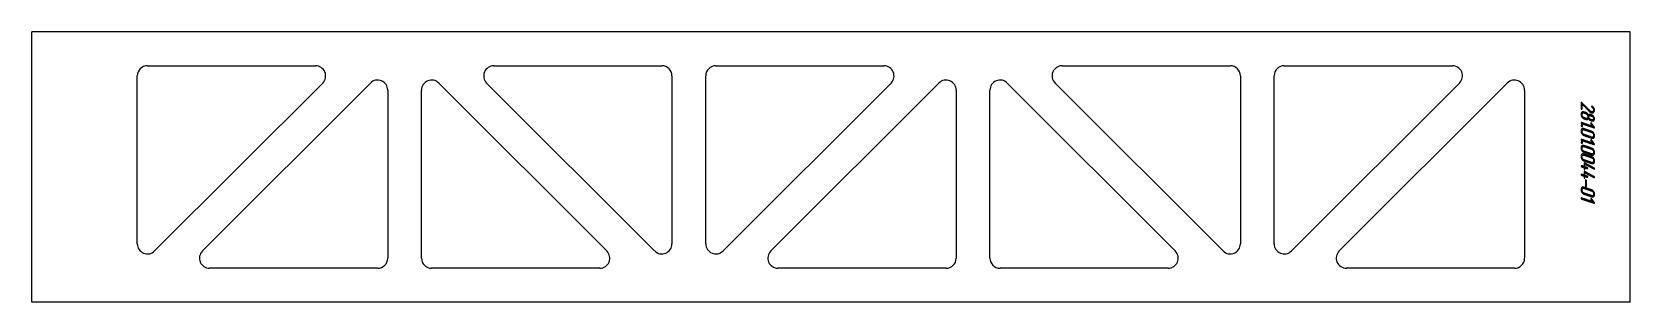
# Model space of a CAD drawing. Header units: millimetres. Extents: x 34 to 2399, y 89 to 489.
import ezdxf

# ---------------------------------------------------------------- set-up
doc = ezdxf.new("R2010")
doc.units = ezdxf.units.MM
doc.linetypes.add('K5LT_BASIC', pattern=[0])
doc.layers.add('Engraving', color=7, linetype='Continuous')

msp = doc.modelspace()

# ---------------------------------------------------------------- linework, layer by layer
at = {"color": 143, "linetype": 'K5LT_BASIC', "lineweight": 25, "true_color": 0x33acca}
for p, q in [((33.7, 89.1), (33.7, 489.1)), ((2399.5, 489.1), (33.7, 489.1)), ((2399.4, 89.1), (2399.5, 489.1)), ((204.7, 439.1), (453.5, 439.1)), ((717.4, 439.1), (966.2, 439.1)), ((1046.2, 439.1), (1294.9, 439.1)), ((1558.8, 439.1), (1807.6, 439.1)), ((1887.6, 439.1), (2136.4, 439.1)), ((189.7, 175.3), (189.7, 424.1)), ((464.1, 413.5), (215.3, 164.7)), ((286, 164.7), (534.8, 413.5)), ((560.4, 402.9), (560.4, 154.1)), ((610.4, 154.1), (610.4, 402.9)), ((636.1, 413.5), (884.8, 164.7)), ((955.5, 164.7), (706.8, 413.5)), ((981.2, 424.1), (981.2, 175.3)), ((1031.2, 175.3), (1031.2, 424.1)), ((1305.6, 413.5), (1056.8, 164.7)), ((1127.5, 164.7), (1376.3, 413.5)), ((1401.9, 402.9), (1401.9, 154.1)), ((1451.9, 154.1), (1451.9, 402.9)), ((1477.5, 413.5), (1726.3, 164.7)), ((1797, 164.7), (1548.2, 413.5)), ((1822.6, 424.1), (1822.6, 175.3)), ((1872.6, 175.3), (1872.6, 424.1)), ((2147, 413.5), (1898.2, 164.7)), ((1968.9, 164.7), (2217.7, 413.5)), ((2243.3, 402.9), (2243.3, 154.1)), ((545.4, 139.1), (296.7, 139.1)), ((874.2, 139.1), (625.4, 139.1)), ((1386.9, 139.1), (1138.1, 139.1)), ((1715.6, 139.1), (1466.9, 139.1)), ((2228.3, 139.1), (1979.5, 139.1)), ((2399.4, 89.1), (33.7, 89.1))]:
    msp.add_line(p, q, dxfattribs=at)
for centre, start, end in [((204.7, 424.1), 89.9982, 179.9982), ((453.5, 424.1), 314.9982, 89.9982), ((717.4, 424.1), 89.9982, 224.9982), ((966.2, 424.1), 359.9982, 89.9982), ((1046.2, 424.1), 89.9982, 179.9982), ((1294.9, 424.1), 314.9982, 89.9982), ((1558.8, 424.1), 89.9982, 224.9982), ((1807.6, 424.1), 359.9982, 89.9982), ((1887.6, 424.1), 89.9982, 179.9982), ((2136.4, 424.1), 314.9982, 89.9982), ((545.4, 402.9), 359.9982, 134.9982), ((625.4, 402.9), 44.9982, 179.9982), ((1386.9, 402.9), 359.9982, 134.9982), ((1466.9, 402.9), 44.9982, 179.9982), ((2228.3, 402.9), 359.9982, 134.9982), ((204.7, 175.3), 179.9982, 314.9982), ((966.2, 175.3), 224.9982, 359.9982), ((1046.2, 175.3), 179.9982, 314.9982), ((1807.6, 175.3), 224.9982, 359.9982), ((1887.6, 175.3), 179.9982, 314.9982), ((296.7, 154.1), 134.9982, 269.9982), ((545.4, 154.1), 269.9982, 359.9982), ((625.4, 154.1), 179.9982, 269.9982), ((874.2, 154.1), 269.9982, 44.9982), ((1138.1, 154.1), 134.9982, 269.9982), ((1386.9, 154.1), 269.9982, 359.9982), ((1466.9, 154.1), 179.9982, 269.9982), ((1715.6, 154.1), 269.9982, 44.9982), ((1979.5, 154.1), 134.9982, 269.9982), ((2228.3, 154.1), 269.9982, 359.9982)]:
    msp.add_arc(centre, 15, start, end, dxfattribs=at)
at = {"layer": 'Engraving', "color": 143, "linetype": 'K5LT_BASIC', "lineweight": 25, "true_color": 0x33acca}
for points, knots in [([(2327, 375.6), (2327, 379.8), (2327, 384.1), (2327, 384.3), (2327.2, 384.5), (2327.5, 384.6), (2327.8, 384.5), (2328, 384.4), (2328.1, 384.3), (2334, 378.4), (2339.9, 372.5), (2340.2, 372.2), (2340.5, 372), (2340.7, 371.8), (2341, 371.6), (2341.5, 371.2), (2342, 371.1), (2343.5, 370.6), (2344.5, 371.4), (2344.9, 371.8), (2345.2, 372.4), (2345.5, 373), (2345.5, 373.7), (2345.5, 374.7), (2344.9, 375.7), (2344.4, 376.7), (2343.1, 377.7), (2342.8, 377.9), (2342.7, 378), (2342.6, 378.2), (2342.6, 378.5), (2342.6, 378.8), (2342.8, 378.9), (2343, 379.1), (2343.3, 379), (2343.4, 378.9), (2343.5, 378.9), (2345.3, 377.7), (2346.1, 376.1), (2346.9, 374.7), (2346.9, 373.3), (2346.9, 371.2), (2345.5, 370.1), (2344.1, 368.9), (2342, 369.6), (2341.3, 369.8), (2340.7, 370.3), (2340, 370.7), (2339.1, 371.5), (2333.8, 376.9), (2328.4, 382.2), (2328.4, 378.7), (2328.4, 375.1), (2328.4, 374.8), (2328.2, 374.7), (2328, 374.5), (2327.7, 374.6), (2327.5, 374.7), (2327.2, 375), (2327, 375.2), (2327, 375.6)], [0, 0, 0, 3.047826, 3.047826, 3.226196, 3.226196, 3.425035, 3.425035, 3.570989, 3.570989, 9.561221, 9.561221, 9.825724, 9.825724, 10.050668, 10.050668, 10.473601, 10.473601, 11.396415, 11.396415, 11.832946, 11.832946, 12.317549, 12.317549, 13.072233, 13.072233, 14.062635, 14.062635, 14.240973, 14.240973, 14.40613, 14.40613, 14.588981, 14.588981, 14.779051, 14.779051, 14.881829, 14.881829, 16.249197, 16.249197, 17.325971, 17.325971, 18.610175, 18.610175, 19.935785, 19.935785, 20.483021, 20.483021, 21.195978, 21.195978, 26.62229, 26.62229, 29.191003, 29.191003, 29.365522, 29.365522, 29.547183, 29.547183, 29.763638, 29.763638, 30, 30, 30]), ([(2331.3, 360.7), (2329.5, 361.3), (2328.3, 362.9), (2327, 364.6), (2327, 366.4), (2327, 367.1), (2327, 367.8), (2327, 369.4), (2328.2, 370.3), (2329.5, 371.2), (2331.3, 370.6), (2332.7, 370.1), (2334.1, 369.7), (2335.2, 369.3), (2336.2, 368.3), (2337.2, 367.4), (2337.9, 366.1), (2338.5, 366.6), (2339.3, 366.7), (2340.2, 366.9), (2341.2, 366.5), (2341.9, 366.3), (2342.7, 366), (2344.3, 365.5), (2345.7, 363.8), (2346.3, 362.9), (2346.6, 362.1), (2346.7, 361.7), (2346.8, 361.3), (2346.9, 361), (2346.9, 360.8), (2346.9, 360.6), (2346.9, 360.3), (2346.9, 358.6), (2345.7, 357.7), (2345.1, 357.3), (2344.3, 357.2), (2343.9, 357.3), (2343.6, 357.3), (2343.3, 357.3), (2343.1, 357.4), (2342.9, 357.4), (2342.7, 357.5), (2341.9, 357.8), (2341.2, 358), (2340.2, 358.4), (2339.4, 359), (2338.6, 359.7), (2337.9, 360.7), (2337.4, 359.9), (2336.4, 359.6), (2335.3, 359.3), (2334.1, 359.7), (2332.7, 360.2), (2331.3, 360.7)], [0, 0, 0, 1.873598, 1.873598, 3.69261, 3.69261, 4.386884, 4.386884, 5.818535, 5.818535, 7.364988, 7.364988, 8.831065, 8.831065, 10.043454, 10.043454, 11.431214, 11.431214, 12.22177, 12.22177, 13.14885, 13.14885, 13.899491, 13.899491, 15.762312, 15.762312, 16.708293, 16.708293, 17.125443, 17.125443, 17.362221, 17.362221, 17.577677, 17.577677, 19.055802, 19.055802, 19.771228, 19.771228, 20.139764, 20.139764, 20.365597, 20.365597, 20.592941, 20.592941, 21.340886, 21.340886, 22.373032, 22.373032, 23.469845, 23.469845, 24.415003, 24.415003, 25.533412, 25.533412, 27, 27, 27]), ([(2327.7, 353.4), (2327.4, 353.6), (2327.2, 353.8), (2327, 354.1), (2327, 354.4), (2327, 354.5), (2327.2, 354.8), (2327.3, 355), (2327.7, 354.9), (2336.1, 352), (2344.5, 349.2), (2343, 351.2), (2341.4, 353.2), (2341.2, 353.5), (2341.2, 353.8), (2341.2, 354.1), (2341.4, 354.2), (2341.6, 354.4), (2341.9, 354.3), (2342.1, 354.2), (2342.4, 353.9), (2344.6, 351), (2346.7, 348.2), (2346.9, 347.9), (2346.9, 347.6), (2346.9, 347.4), (2346.7, 347.2), (2346.5, 347.1), (2346.2, 347.2), (2337, 350.3), (2327.7, 353.4)], [0, 0, 0, 0.181151, 0.181151, 0.343934, 0.343934, 0.472146, 0.472146, 0.625059, 0.625059, 5.39951, 5.39951, 6.773407, 6.773407, 6.936544, 6.936544, 7.074093, 7.074093, 7.217588, 7.217588, 7.383484, 7.383484, 9.302301, 9.302301, 9.462957, 9.462957, 9.596849, 9.596849, 9.739807, 9.739807, 15, 15, 15]), ([(2331.3, 362.1), (2332.7, 361.6), (2334.1, 361.1), (2335.3, 360.7), (2336.1, 361.3), (2337, 361.8), (2337, 363), (2337, 363.7), (2337, 364.4), (2337, 365.6), (2336.1, 366.7), (2335.3, 367.8), (2334.1, 368.2), (2332.7, 368.7), (2331.3, 369.2), (2330.1, 369.6), (2329.3, 369), (2328.4, 368.4), (2328.4, 367.3), (2328.4, 366.6), (2328.4, 365.9), (2328.4, 364.7), (2329.3, 363.6), (2330.1, 362.5), (2331.3, 362.1)], [0, 0, 0, 1.329406, 1.329406, 2.254108, 2.254108, 3.148824, 3.148824, 3.778355, 3.778355, 4.877538, 4.877538, 6.009386, 6.009386, 7.338792, 7.338792, 8.260968, 8.260968, 9.137189, 9.137189, 9.766721, 9.766721, 10.866842, 10.866842, 12, 12, 12]), ([(2341.2, 359.4), (2341.9, 359.2), (2342.7, 358.9), (2343.8, 358.5), (2344.7, 359.1), (2345.5, 359.6), (2345.5, 360.8), (2345.5, 362), (2344.7, 363.1), (2343.8, 364.2), (2342.7, 364.6), (2341.9, 364.9), (2341.2, 365.1), (2340, 365.5), (2339.2, 365), (2338.4, 364.4), (2338.4, 363.2), (2338.4, 362.1), (2339.2, 361), (2340, 359.8), (2341.2, 359.4)], [0, 0, 0, 0.718951, 0.718951, 1.697337, 1.697337, 2.634709, 2.634709, 3.797866, 3.797866, 5.000561, 5.000561, 5.719512, 5.719512, 6.697901, 6.697901, 7.635273, 7.635273, 8.789173, 8.789173, 10, 10, 10]), ([(2329.1, 349.8), (2329.1, 349.4), (2328.8, 349.2), (2328.5, 349), (2328.1, 349.1), (2327.7, 349.2), (2327.3, 349.6), (2327, 350), (2327, 350.5), (2327, 351), (2327.3, 351.2), (2327.6, 351.4), (2328.1, 351.2), (2328.3, 351.2), (2328.7, 350.8), (2329.1, 350.3), (2329.1, 349.8)], [0, 0, 0, 0.855828, 0.855828, 1.74556, 1.74556, 2.805969, 2.805969, 3.96496, 3.96496, 4.876932, 4.876932, 5.801755, 5.801755, 6.76801, 6.76801, 8, 8, 8]), ([(2331.3, 335.8), (2329.5, 336.4), (2328.3, 338.1), (2327, 339.7), (2327, 341.5), (2327, 342.2), (2327, 342.9), (2327, 344.6), (2328.2, 345.5), (2329.5, 346.4), (2331.3, 345.7), (2337, 343.8), (2342.6, 341.9), (2344.3, 341.3), (2345.6, 339.6), (2346.9, 338), (2346.9, 336.2), (2346.9, 335.5), (2346.9, 334.7), (2346.9, 333), (2345.7, 332.2), (2344.4, 331.3), (2342.6, 331.9), (2337, 333.9), (2331.3, 335.8)], [0, 0, 0, 0.846521, 0.846521, 1.674424, 1.674424, 1.989042, 1.989042, 2.637777, 2.637777, 3.338641, 3.338641, 5.996422, 5.996422, 6.83575, 6.83575, 7.667338, 7.667338, 7.981955, 7.981955, 8.645972, 8.645972, 9.342219, 9.342219, 12, 12, 12]), ([(2331.3, 337.2), (2337, 335.3), (2342.6, 333.3), (2343.8, 332.9), (2344.6, 333.5), (2345.5, 334.1), (2345.5, 335.2), (2345.5, 335.9), (2345.5, 336.7), (2345.5, 337.8), (2344.7, 338.9), (2343.8, 340.1), (2342.6, 340.5), (2337, 342.4), (2331.3, 344.3), (2330.1, 344.7), (2329.3, 344.1), (2328.4, 343.6), (2328.4, 342.4), (2328.4, 341.7), (2328.4, 341), (2328.4, 339.9), (2329.2, 338.7), (2330.1, 337.6), (2331.3, 337.2)], [0, 0, 0, 3.194824, 3.194824, 3.749556, 3.749556, 4.284872, 4.284872, 4.662943, 4.662943, 5.32312, 5.32312, 6.003067, 6.003067, 9.197891, 9.197891, 9.751896, 9.751896, 10.278148, 10.278148, 10.656218, 10.656218, 11.310094, 11.310094, 12, 12, 12]), ([(2327.7, 328.6), (2327.4, 328.7), (2327.2, 328.9), (2327, 329.2), (2327, 329.5), (2327, 329.6), (2327.2, 330), (2327.3, 330.1), (2327.7, 330), (2336.1, 327.1), (2344.5, 324.3), (2343, 326.3), (2341.4, 328.4), (2341.2, 328.7), (2341.2, 328.9), (2341.2, 329.2), (2341.4, 329.4), (2341.6, 329.5), (2341.9, 329.4), (2342.1, 329.4), (2342.4, 329), (2344.6, 326.2), (2346.7, 323.3), (2346.9, 323.1), (2346.9, 322.8), (2346.9, 322.5), (2346.7, 322.3), (2346.5, 322.2), (2346.2, 322.3), (2337, 325.4), (2327.7, 328.6)], [0, 0, 0, 0.181151, 0.181151, 0.343934, 0.343934, 0.472146, 0.472146, 0.625059, 0.625059, 5.39951, 5.39951, 6.773407, 6.773407, 6.936544, 6.936544, 7.074093, 7.074093, 7.217588, 7.217588, 7.383484, 7.383484, 9.302301, 9.302301, 9.462957, 9.462957, 9.596849, 9.596849, 9.739807, 9.739807, 15, 15, 15]), ([(2329.1, 324.9), (2329.1, 324.6), (2328.8, 324.3), (2328.5, 324.1), (2328.1, 324.2), (2327.7, 324.4), (2327.3, 324.8), (2327, 325.2), (2327, 325.7), (2327, 326.2), (2327.3, 326.4), (2327.6, 326.5), (2328.1, 326.4), (2328.3, 326.3), (2328.7, 325.9), (2329.1, 325.5), (2329.1, 324.9)], [0, 0, 0, 0.855828, 0.855828, 1.74556, 1.74556, 2.805969, 2.805969, 3.96496, 3.96496, 4.876932, 4.876932, 5.801755, 5.801755, 6.76801, 6.76801, 8, 8, 8]), ([(2331.3, 310.9), (2329.5, 311.5), (2328.3, 313.2), (2327, 314.9), (2327, 316.6), (2327, 317.4), (2327, 318.1), (2327, 319.7), (2328.2, 320.6), (2329.5, 321.5), (2331.3, 320.9), (2337, 318.9), (2342.6, 317), (2344.3, 316.4), (2345.6, 314.8), (2346.9, 313.1), (2346.9, 311.3), (2346.9, 310.6), (2346.9, 309.9), (2346.9, 308.1), (2345.7, 307.3), (2344.4, 306.4), (2342.6, 307), (2337, 309), (2331.3, 310.9)], [0, 0, 0, 0.846521, 0.846521, 1.674424, 1.674424, 1.989042, 1.989042, 2.637777, 2.637777, 3.338641, 3.338641, 5.996422, 5.996422, 6.83575, 6.83575, 7.667338, 7.667338, 7.981955, 7.981955, 8.645972, 8.645972, 9.342219, 9.342219, 12, 12, 12]), ([(2331.3, 298.2), (2329.5, 298.8), (2328.3, 300.5), (2327, 302.2), (2327, 303.9), (2327, 304.7), (2327, 305.4), (2327, 307), (2328.2, 307.9), (2329.5, 308.8), (2331.3, 308.2), (2337, 306.2), (2342.6, 304.3), (2344.3, 303.7), (2345.6, 302.1), (2346.9, 300.4), (2346.9, 298.6), (2346.9, 297.9), (2346.9, 297.2), (2346.9, 295.4), (2345.7, 294.6), (2344.4, 293.7), (2342.6, 294.3), (2337, 296.3), (2331.3, 298.2)], [0, 0, 0, 0.846521, 0.846521, 1.674424, 1.674424, 1.989042, 1.989042, 2.637777, 2.637777, 3.338641, 3.338641, 5.996422, 5.996422, 6.83575, 6.83575, 7.667338, 7.667338, 7.981955, 7.981955, 8.645972, 8.645972, 9.342219, 9.342219, 12, 12, 12]), ([(2331.3, 312.3), (2337, 310.4), (2342.6, 308.5), (2343.8, 308.1), (2344.6, 308.6), (2345.5, 309.2), (2345.5, 310.4), (2345.5, 311.1), (2345.5, 311.8), (2345.5, 313), (2344.7, 314.1), (2343.8, 315.2), (2342.6, 315.6), (2337, 317.5), (2331.3, 319.5), (2330.1, 319.8), (2329.3, 319.3), (2328.4, 318.7), (2328.4, 317.6), (2328.4, 316.9), (2328.4, 316.2), (2328.4, 315), (2329.2, 313.9), (2330.1, 312.8), (2331.3, 312.3)], [0, 0, 0, 3.194824, 3.194824, 3.749556, 3.749556, 4.284872, 4.284872, 4.662943, 4.662943, 5.32312, 5.32312, 6.003067, 6.003067, 9.197891, 9.197891, 9.751896, 9.751896, 10.278148, 10.278148, 10.656218, 10.656218, 11.310094, 11.310094, 12, 12, 12]), ([(2332.7, 287.9), (2332.7, 286.8), (2332.7, 285.7), (2332.7, 285.5), (2332.5, 285.3), (2332.2, 285.2), (2332, 285.3), (2331.7, 285.4), (2331.5, 285.6), (2331.3, 285.9), (2331.3, 286.2), (2331.3, 287.3), (2331.3, 288.4), (2329.5, 289), (2327.7, 289.6), (2327.4, 289.7), (2327.2, 290), (2327, 290.2), (2327, 290.5), (2327, 290.7), (2327.2, 291), (2327.3, 291.1), (2327.7, 291), (2329.5, 290.4), (2331.3, 289.8), (2331.3, 292.3), (2331.3, 294.8), (2331.3, 295.1), (2331.5, 295.2), (2331.7, 295.3), (2332, 295.2), (2332, 295.2), (2332.1, 295.2), (2339.2, 291.3), (2346.3, 287.5), (2346.6, 287.4), (2346.8, 287.1), (2346.8, 286.9), (2346.9, 286.6), (2346.9, 286.3), (2346.7, 286.2), (2346.5, 286), (2346.2, 286.1), (2346.1, 286.2), (2346.1, 286.2), (2339.4, 289.8), (2332.7, 293.4), (2332.7, 291.4), (2332.7, 289.3), (2334.5, 288.7), (2336.3, 288.1), (2336.5, 288), (2336.7, 287.7), (2337, 287.4), (2337, 287.1), (2337, 286.9), (2336.8, 286.7), (2336.6, 286.6), (2336.3, 286.7), (2334.5, 287.3), (2332.7, 287.9)], [0, 0, 0, 0.919271, 0.919271, 1.127707, 1.127707, 1.344577, 1.344577, 1.602992, 1.602992, 1.885279, 1.885279, 2.80455, 2.80455, 4.412203, 4.412203, 4.700056, 4.700056, 4.958613, 4.958613, 5.162261, 5.162261, 5.405251, 5.405251, 7.012904, 7.012904, 9.140618, 9.140618, 9.358167, 9.358167, 9.5736, 9.5736, 9.652851, 9.652851, 16.566261, 16.566261, 16.816195, 16.816195, 17.03414, 17.03414, 17.246724, 17.246724, 17.473684, 17.473684, 17.546543, 17.546543, 24.044603, 24.044603, 25.801161, 25.801161, 27.41337, 27.41337, 27.672909, 27.672909, 27.947247, 27.947247, 28.150404, 28.150404, 28.387791, 28.387791, 30, 30, 30]), ([(2331.3, 299.6), (2337, 297.7), (2342.6, 295.8), (2343.8, 295.4), (2344.6, 295.9), (2345.5, 296.5), (2345.5, 297.7), (2345.5, 298.4), (2345.5, 299.1), (2345.5, 300.3), (2344.7, 301.4), (2343.8, 302.5), (2342.6, 302.9), (2337, 304.8), (2331.3, 306.8), (2330.1, 307.1), (2329.3, 306.6), (2328.4, 306), (2328.4, 304.9), (2328.4, 304.2), (2328.4, 303.5), (2328.4, 302.3), (2329.2, 301.2), (2330.1, 300.1), (2331.3, 299.6)], [0, 0, 0, 3.194824, 3.194824, 3.749556, 3.749556, 4.284872, 4.284872, 4.662943, 4.662943, 5.32312, 5.32312, 6.003067, 6.003067, 9.197891, 9.197891, 9.751896, 9.751896, 10.278148, 10.278148, 10.656218, 10.656218, 11.310094, 11.310094, 12, 12, 12]), ([(2332.7, 275.2), (2332.7, 274.1), (2332.7, 273), (2332.7, 272.8), (2332.5, 272.6), (2332.2, 272.5), (2332, 272.6), (2331.7, 272.7), (2331.5, 272.9), (2331.3, 273.2), (2331.3, 273.5), (2331.3, 274.6), (2331.3, 275.7), (2329.5, 276.3), (2327.7, 276.9), (2327.4, 277), (2327.2, 277.3), (2327, 277.5), (2327, 277.8), (2327, 278), (2327.2, 278.3), (2327.3, 278.4), (2327.7, 278.3), (2329.5, 277.7), (2331.3, 277.1), (2331.3, 279.6), (2331.3, 282.1), (2331.3, 282.4), (2331.5, 282.5), (2331.7, 282.6), (2332, 282.5), (2332, 282.5), (2332.1, 282.5), (2339.2, 278.6), (2346.3, 274.8), (2346.6, 274.7), (2346.8, 274.4), (2346.8, 274.2), (2346.9, 273.9), (2346.9, 273.6), (2346.7, 273.5), (2346.5, 273.3), (2346.2, 273.4), (2346.1, 273.5), (2346.1, 273.5), (2339.4, 277.1), (2332.7, 280.7), (2332.7, 278.7), (2332.7, 276.6), (2334.5, 276), (2336.3, 275.4), (2336.5, 275.3), (2336.7, 275), (2337, 274.7), (2337, 274.4), (2337, 274.2), (2336.8, 274), (2336.6, 273.9), (2336.3, 274), (2334.5, 274.6), (2332.7, 275.2)], [0, 0, 0, 0.919271, 0.919271, 1.127707, 1.127707, 1.344577, 1.344577, 1.602992, 1.602992, 1.885279, 1.885279, 2.80455, 2.80455, 4.412203, 4.412203, 4.700056, 4.700056, 4.958613, 4.958613, 5.162261, 5.162261, 5.405251, 5.405251, 7.012904, 7.012904, 9.140618, 9.140618, 9.358167, 9.358167, 9.5736, 9.5736, 9.652851, 9.652851, 16.566261, 16.566261, 16.816195, 16.816195, 17.03414, 17.03414, 17.246724, 17.246724, 17.473684, 17.473684, 17.546543, 17.546543, 24.044603, 24.044603, 25.801161, 25.801161, 27.41337, 27.41337, 27.672909, 27.672909, 27.947247, 27.947247, 28.150404, 28.150404, 28.387791, 28.387791, 30, 30, 30]), ([(2333.4, 260.8), (2333.4, 265.1), (2333.4, 269.3), (2333.4, 269.7), (2333.6, 269.8), (2333.8, 269.9), (2334.1, 269.8), (2334.3, 269.8), (2334.6, 269.5), (2334.8, 269.2), (2334.8, 268.9), (2334.8, 264.6), (2334.8, 260.3), (2334.8, 260.1), (2334.6, 259.9), (2334.4, 259.8), (2334.1, 259.9), (2333.9, 260), (2333.6, 260.2), (2333.4, 260.5), (2333.4, 260.8)], [0, 0, 0, 3.94619, 3.94619, 4.18756, 4.18756, 4.430856, 4.430856, 4.683549, 4.683549, 5.009861, 5.009861, 8.956051, 8.956051, 9.181245, 9.181245, 9.415662, 9.415662, 9.694987, 9.694987, 10, 10, 10]), ([(2331.3, 249), (2329.5, 249.6), (2328.3, 251.3), (2327, 253), (2327, 254.7), (2327, 255.4), (2327, 256.1), (2327, 257.8), (2328.2, 258.7), (2329.5, 259.6), (2331.3, 259), (2337, 257), (2342.6, 255.1), (2344.3, 254.5), (2345.6, 252.8), (2346.9, 251.2), (2346.9, 249.4), (2346.9, 248.7), (2346.9, 248), (2346.9, 246.2), (2345.7, 245.4), (2344.4, 244.5), (2342.6, 245.1), (2337, 247.1), (2331.3, 249)], [0, 0, 0, 0.846521, 0.846521, 1.674424, 1.674424, 1.989042, 1.989042, 2.637777, 2.637777, 3.338641, 3.338641, 5.996422, 5.996422, 6.83575, 6.83575, 7.667338, 7.667338, 7.981955, 7.981955, 8.645972, 8.645972, 9.342219, 9.342219, 12, 12, 12]), ([(2327.7, 241.8), (2327.4, 241.9), (2327.2, 242.2), (2327, 242.4), (2327, 242.7), (2327, 242.9), (2327.2, 243.2), (2327.3, 243.3), (2327.7, 243.2), (2336.1, 240.4), (2344.5, 237.5), (2343, 239.5), (2341.4, 241.6), (2341.2, 241.9), (2341.2, 242.1), (2341.2, 242.4), (2341.4, 242.6), (2341.6, 242.7), (2341.9, 242.6), (2342.1, 242.6), (2342.4, 242.2), (2344.6, 239.4), (2346.7, 236.5), (2346.9, 236.3), (2346.9, 236), (2346.9, 235.7), (2346.7, 235.6), (2346.5, 235.4), (2346.2, 235.5), (2337, 238.6), (2327.7, 241.8)], [0, 0, 0, 0.181151, 0.181151, 0.343934, 0.343934, 0.472146, 0.472146, 0.625059, 0.625059, 5.39951, 5.39951, 6.773407, 6.773407, 6.936544, 6.936544, 7.074093, 7.074093, 7.217588, 7.217588, 7.383484, 7.383484, 9.302301, 9.302301, 9.462957, 9.462957, 9.596849, 9.596849, 9.739807, 9.739807, 15, 15, 15]), ([(2331.3, 250.4), (2337, 248.5), (2342.6, 246.6), (2343.8, 246.2), (2344.6, 246.7), (2345.5, 247.3), (2345.5, 248.4), (2345.5, 249.2), (2345.5, 249.9), (2345.5, 251), (2344.7, 252.2), (2343.8, 253.3), (2342.6, 253.7), (2337, 255.6), (2331.3, 257.5), (2330.1, 257.9), (2329.3, 257.4), (2328.4, 256.8), (2328.4, 255.7), (2328.4, 255), (2328.4, 254.2), (2328.4, 253.1), (2329.2, 252), (2330.1, 250.8), (2331.3, 250.4)], [0, 0, 0, 3.194824, 3.194824, 3.749556, 3.749556, 4.284872, 4.284872, 4.662943, 4.662943, 5.32312, 5.32312, 6.003067, 6.003067, 9.197891, 9.197891, 9.751896, 9.751896, 10.278148, 10.278148, 10.656218, 10.656218, 11.310094, 11.310094, 12, 12, 12])]:
    msp.add_open_spline(points, degree=2, knots=knots, dxfattribs=at)

doc.saveas('drawing.dxf')
